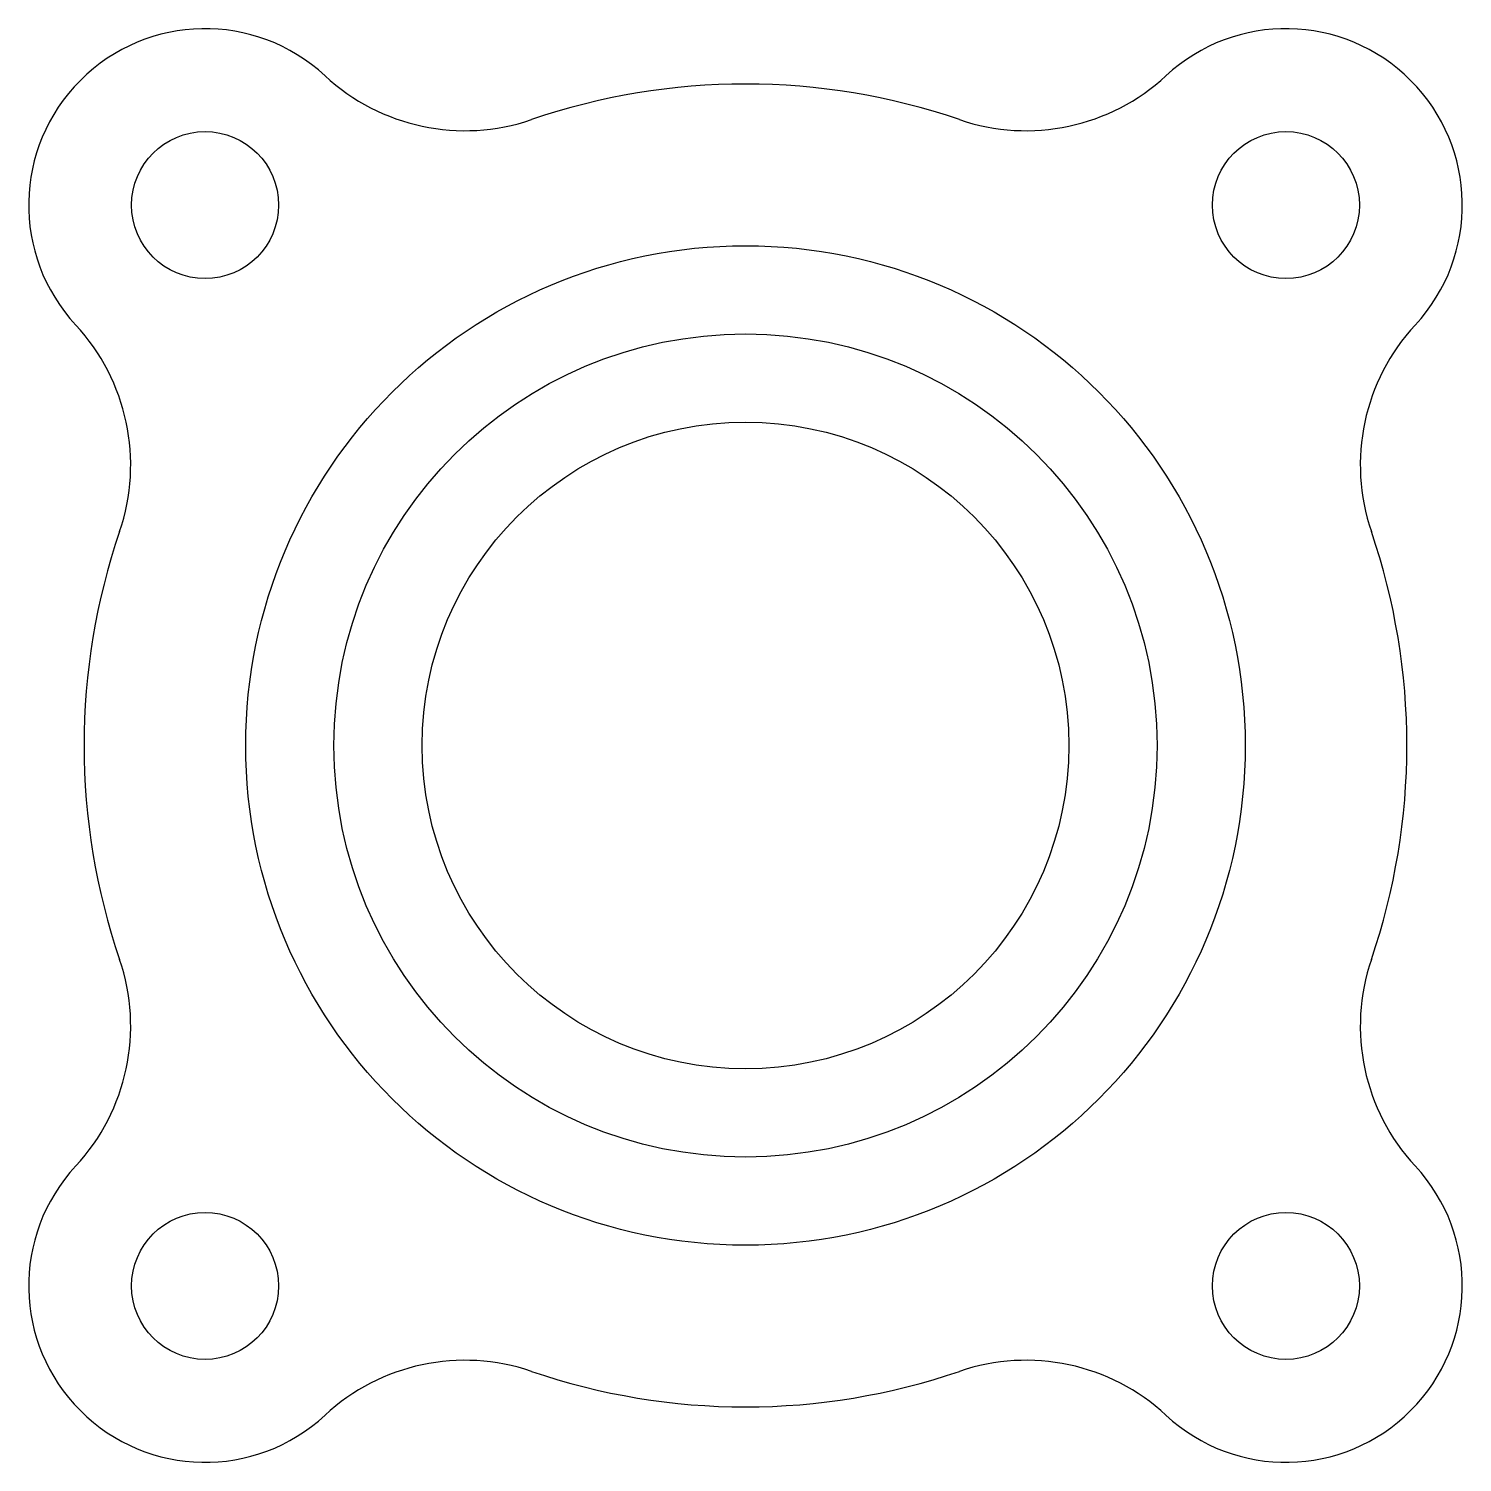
# Model space of a CAD drawing. Header units: millimetres. Extents: x 3195.7 to 3244.4, y 1716.2 to 1764.9.
import ezdxf

# ---------------------------------------------------------------- set-up
doc = ezdxf.new("R2010")
doc.units = ezdxf.units.MM

msp = doc.modelspace()

# ---------------------------------------------------------------- linework, layer by layer
for centre, radius in [((3201.666, 1758.936), 2.5), ((3238.435, 1758.936), 2.5), ((3220.05, 1740.552), 17), ((3220.05, 1740.552), 14), ((3220.05, 1740.552), 11), ((3201.666, 1722.167), 2.5), ((3238.435, 1722.167), 2.5)]:
    msp.add_circle(centre, radius)
for centre, radius, start, end in [((3201.666, 1758.936), 6, 47.1406, 222.8594), ((3238.435, 1758.936), 6, 317.1406, 132.8594), ((3210.508, 1768.466), 7, 227.1406, 288.8725), ((3220.05, 1740.552), 22.5, 71.1275, 108.8725), ((3229.592, 1768.466), 7, 251.1275, 312.8594), ((3192.136, 1750.094), 7, 341.1275, 42.8594), ((3247.964, 1750.094), 7, 137.1406, 198.8725), ((3220.05, 1740.552), 22.5, 161.1275, 198.8725), ((3220.05, 1740.552), 22.5, 341.1275, 18.8725), ((3192.136, 1731.009), 7, 317.1406, 18.8725), ((3247.964, 1731.009), 7, 161.1275, 222.8594), ((3201.666, 1722.167), 6, 137.1406, 312.8594), ((3238.435, 1722.167), 6, 227.1406, 42.8594), ((3210.508, 1712.638), 7, 71.1275, 132.8594), ((3229.592, 1712.638), 7, 47.1406, 108.8725), ((3220.05, 1740.552), 22.5, 251.1275, 288.8725)]:
    msp.add_arc(centre, radius, start, end)

doc.saveas('drawing.dxf')
